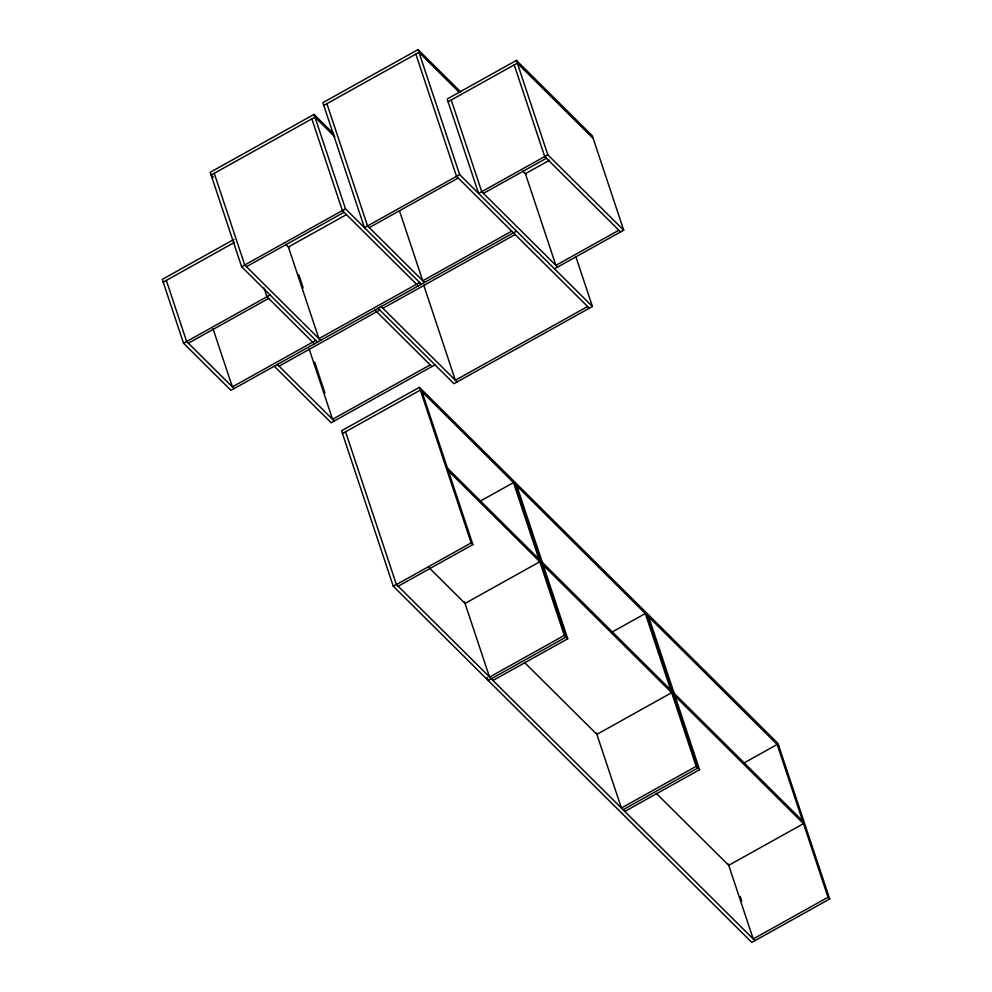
<?xml version="1.0" encoding="UTF-8"?>
<svg xmlns="http://www.w3.org/2000/svg" width="992" height="992" viewBox="0 0 992 992"><rect width="100%" height="100%" fill="white"/><g stroke="black" fill="none" stroke-linecap="round" stroke-linejoin="round"><path stroke-width="1.49" d="M460.734 91.996L418.054 49.6L322.859 102.672L364.436 227.664L459.631 174.592L592.422 306.478L453.964 383.681L378.076 308.314M323.776 105.425L418.971 52.353L459.457 92.566M333.845 134.056L314.055 114.39L210.217 172.298L241.626 266.724L317.502 342.091M623.708 230.194L592.298 135.768L516.423 60.4L447.181 99.002L478.603 193.428L547.832 154.826L623.708 230.194L554.478 268.795M448.099 101.754L517.328 63.153L593.216 138.508M233.963 239.407L162.291 279.372L183.545 343.244L230.962 390.34L516.534 231.111M163.209 282.125L234.583 242.321M241.626 266.724L345.464 208.828L421.352 284.183M246.45 266.687L344.063 212.263M346.171 214.78L288.412 246.971L318.916 338.656L419.641 282.497M369.26 227.627L458.217 178.027M183.545 343.244L270.084 294.984M188.368 343.195L268.671 298.418M483.426 193.39L546.418 158.261M549.518 160.233L525.388 173.674L555.892 265.36L618.884 230.231M315.803 340.392L232.376 386.905L213.007 328.699M511.723 231.148L422.753 280.761L399.516 210.899M279.062 366.172L379.787 310.012M382.9 308.276L515.133 234.546M430.168 364.882L332.556 419.306L309.095 348.775M434.992 364.833L331.142 422.741L274.238 366.209M419.43 387.339L341.546 430.764L393.229 586.148L751.824 942.4L829.709 898.975L777.964 743.417L419.43 387.339L471.175 542.897L472.886 544.583L398.114 586.272L396.403 584.586L345.563 431.768M342.451 433.504L420.348 390.092L778.869 746.17M587.599 306.516L455.365 380.246L423.683 285.002M480.103 501.208L513.484 482.596L564.312 635.401L567.734 638.786L492.962 680.475M393.229 586.148L396.341 584.412L491.201 678.627M396.403 584.586L471.175 542.897M464.616 602.156L489.552 677.09L564.312 635.401M611.952 632.152L645.321 613.54L696.161 766.332L699.571 769.73L624.799 811.419M696.161 766.332L621.389 808.021L596.465 733.1M623.1 809.72L697.86 768.031L647.032 615.226M743.789 763.084L777.17 744.471L827.998 897.276L829.709 898.975M827.998 897.276L753.226 938.965L728.302 864.032M620.595 231.93L544.72 156.575L514.216 64.889M522.697 171.008L525.996 174.282M557.591 267.059L481.715 191.692L451.224 100.018M589.31 308.214L456.518 176.328L415.846 54.089M334.763 136.809L314.972 117.143L211.122 175.051L213.33 177.233M424.464 282.447L367.561 225.928L326.889 103.689M418.24 285.932L342.352 210.564L311.86 118.879M381.201 306.578L457.076 381.945M374.964 310.05L431.88 366.569M285.721 244.305L289.019 247.578M320.614 340.355L244.739 264.988L214.247 173.315M538.904 558.992L447.367 468.088L448.285 470.84L539.822 561.745L465.05 603.434L429.09 567.722M542.314 562.39L670.741 689.936M674.151 693.334L802.578 820.88M543.232 565.142L671.658 692.689L596.886 734.378L524.446 662.42M675.068 696.074L803.495 823.633L728.723 865.322L656.282 793.364M314.39 343.827L266.96 296.732L264.058 287.99M277.351 364.473L334.267 421.005M234.087 388.604L186.657 341.508L166.321 280.376M489.552 677.09L754.937 940.664M516.423 60.4L547.832 154.826M575.844 256.655L592.422 306.478M648.743 616.925L699.571 769.73M740.268 896.582L741.743 900.996M418.054 49.6L459.631 174.592M516.894 485.993L567.734 638.786M514.278 481.542L566.023 637.087L488.138 680.524L487.109 677.437M422.046 391.79L472.886 544.583M314.055 114.39L345.464 208.828M298.84 274.871L303.192 287.965M314.712 362.229L324.979 393.08"/></g></svg>
